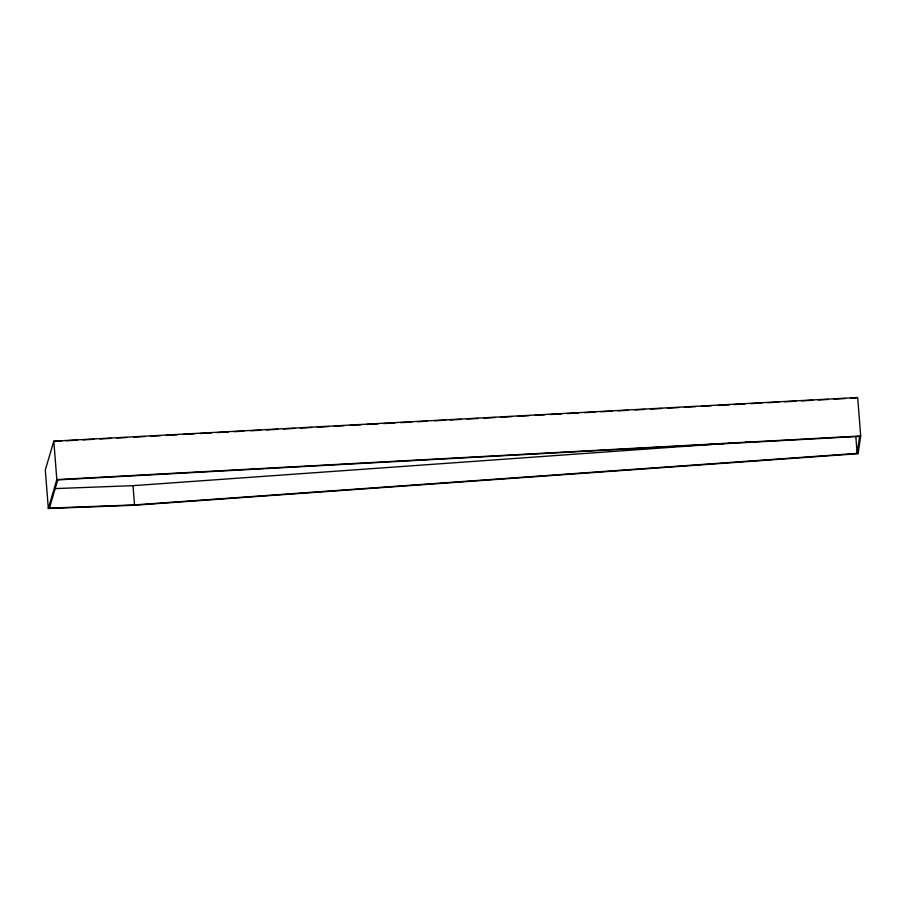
<?xml version="1.0" encoding="UTF-8"?>
<svg xmlns="http://www.w3.org/2000/svg" width="906" height="906" viewBox="0 0 906 906"><rect width="100%" height="100%" fill="white"/><g stroke="black" fill="none" stroke-linecap="round" stroke-linejoin="round"><path stroke-width="1.36" d="M857.144 453.396L859.635 436.375L57.746 479.897L49.434 508.119L134.518 504.902L857.144 453.396L855.853 436.907M858.118 453.68L860.7 435.99L857.676 397.508L53.805 441.131L45.3 470.01L48.324 508.493L134.45 505.242L858.118 453.68L857.903 450.939M48.324 508.493L56.829 479.614L53.805 441.131M54.904 488.606L133.012 485.661L724.381 443.51M728.617 443.215L737.076 442.615M745.547 442.003L749.783 441.709M54.722 441.415L61.778 441.029M66.013 440.803L77.304 440.191M82.956 439.886L94.247 439.274M99.898 438.968L111.189 438.357M116.84 438.04L126.715 437.507M133.782 437.122L145.073 436.511M150.724 436.205L160.6 435.673M166.251 435.367L177.542 434.755M183.193 434.45L194.484 433.827M200.135 433.521L211.426 432.909M217.078 432.604L228.369 431.992M234.02 431.686L243.895 431.154M250.951 430.769L260.837 430.225M266.489 429.92L277.78 429.308M283.431 429.002L294.722 428.391M300.373 428.085L311.664 427.473M317.304 427.168L328.606 426.556M334.246 426.25L344.133 425.707M349.784 425.401L361.075 424.789M366.726 424.484L378.017 423.872M383.668 423.566L394.959 422.955M400.599 422.649L411.902 422.037M417.541 421.732L427.428 421.188M434.484 420.803L445.786 420.191M450.022 419.965L461.313 419.353M466.952 419.048L478.255 418.436M483.895 418.13L495.197 417.519M500.837 417.202L512.139 416.59M517.779 416.284L529.081 415.673M534.721 415.367L544.608 414.835M550.248 414.529L561.55 413.917M567.19 413.612L578.492 412.989M584.132 412.683L595.435 412.071M601.074 411.766L612.377 411.154M618.017 410.848L627.903 410.316M634.959 409.931L644.846 409.387M650.485 409.082L661.788 408.47M667.428 408.164L678.73 407.553M684.37 407.247L695.661 406.635M701.312 406.33L711.199 405.797M718.254 405.412L729.545 404.801M733.781 404.563L745.083 403.951M750.723 403.646L762.025 403.034M767.665 402.728L778.956 402.117M784.607 401.811L795.898 401.199M801.55 400.894L812.841 400.271M818.492 399.965L828.378 399.433M834.018 399.127L845.309 398.515M850.961 398.21L856.612 397.904M56.829 479.614L860.7 435.99M133.012 485.661L134.518 504.902"/></g></svg>
